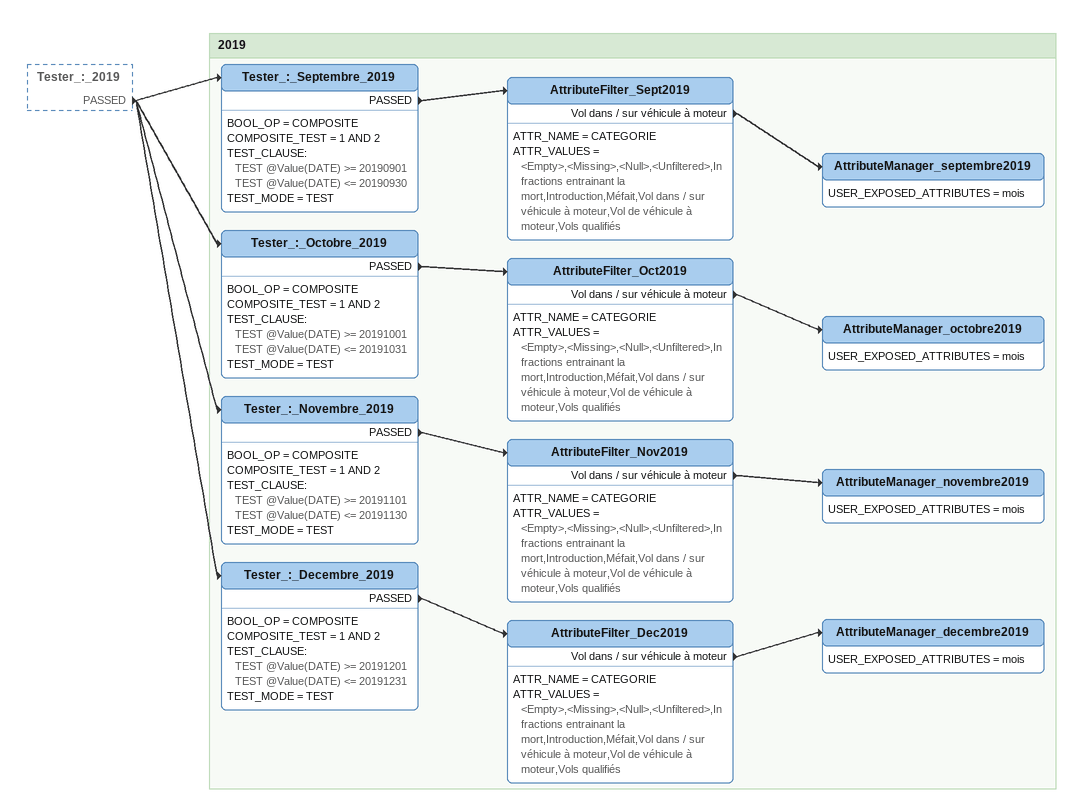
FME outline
Tester_:_2019 [outside]
    PASSED -> Tester_:_Novembre_2019
    PASSED -> Tester_:_Decembre_2019
    PASSED -> Tester_:_Octobre_2019
    PASSED -> Tester_:_Septembre_2019

Bookmark: 2019
Tester_:_Septembre_2019
    BOOL_OP = COMPOSITE
    COMPOSITE_TEST = 1 AND 2
    TEST_CLAUSE:
      TEST @Value(DATE) >= 20190901
      TEST @Value(DATE) <= 20190930
    TEST_MODE = TEST
    PASSED -> AttributeFilter_Sept2019
AttributeFilter_Sept2019
    ATTR_NAME = CATEGORIE
    ATTR_VALUES = <Empty>,<Missing>,<Null>,<Unfiltered>,Infractions entrainant la mort,Introduction,Méfait,Vol dans / sur véhicule à moteur,Vol de véhicule à moteur,Vols qualifiés
    Vol dans / sur véhicule à moteur -> AttributeManager_septembre2019
AttributeManager_septembre2019
    USER_EXPOSED_ATTRIBUTES = mois
Tester_:_Octobre_2019
    BOOL_OP = COMPOSITE
    COMPOSITE_TEST = 1 AND 2
    TEST_CLAUSE:
      TEST @Value(DATE) >= 20191001
      TEST @Value(DATE) <= 20191031
    TEST_MODE = TEST
    PASSED -> AttributeFilter_Oct2019
AttributeFilter_Oct2019
    ATTR_NAME = CATEGORIE
    ATTR_VALUES = <Empty>,<Missing>,<Null>,<Unfiltered>,Infractions entrainant la mort,Introduction,Méfait,Vol dans / sur véhicule à moteur,Vol de véhicule à moteur,Vols qualifiés
    Vol dans / sur véhicule à moteur -> AttributeManager_octobre2019
AttributeManager_octobre2019
    USER_EXPOSED_ATTRIBUTES = mois
Tester_:_Novembre_2019
    BOOL_OP = COMPOSITE
    COMPOSITE_TEST = 1 AND 2
    TEST_CLAUSE:
      TEST @Value(DATE) >= 20191101
      TEST @Value(DATE) <= 20191130
    TEST_MODE = TEST
    PASSED -> AttributeFilter_Nov2019
AttributeFilter_Nov2019
    ATTR_NAME = CATEGORIE
    ATTR_VALUES = <Empty>,<Missing>,<Null>,<Unfiltered>,Infractions entrainant la mort,Introduction,Méfait,Vol dans / sur véhicule à moteur,Vol de véhicule à moteur,Vols qualifiés
    Vol dans / sur véhicule à moteur -> AttributeManager_novembre2019
AttributeManager_novembre2019
    USER_EXPOSED_ATTRIBUTES = mois
Tester_:_Decembre_2019
    BOOL_OP = COMPOSITE
    COMPOSITE_TEST = 1 AND 2
    TEST_CLAUSE:
      TEST @Value(DATE) >= 20191201
      TEST @Value(DATE) <= 20191231
    TEST_MODE = TEST
    PASSED -> AttributeFilter_Dec2019
AttributeFilter_Dec2019
    ATTR_NAME = CATEGORIE
    ATTR_VALUES = <Empty>,<Missing>,<Null>,<Unfiltered>,Infractions entrainant la mort,Introduction,Méfait,Vol dans / sur véhicule à moteur,Vol de véhicule à moteur,Vols qualifiés
    Vol dans / sur véhicule à moteur -> AttributeManager_decembre2019
AttributeManager_decembre2019
    USER_EXPOSED_ATTRIBUTES = mois
